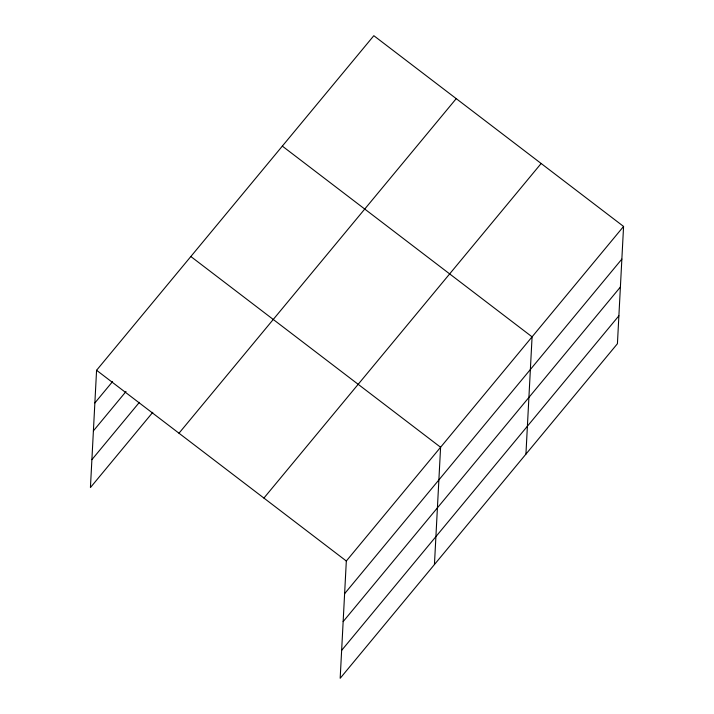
<?xml version="1.0" encoding="UTF-8"?>
<svg xmlns="http://www.w3.org/2000/svg" width="714" height="714" viewBox="0 0 714 714"><rect width="100%" height="100%" fill="white"/><g stroke="black" fill="none" stroke-linecap="round" stroke-linejoin="round"><path stroke-width="1.07" d="M623.572 226.436L346.326 561.008L340.176 678.3L617.423 343.72L623.572 226.436L373.824 35.7L96.577 370.28L90.428 487.564L152.796 412.299M434.442 564.542L440.592 447.25L190.843 256.522M525.932 454.131L532.082 336.847L282.333 146.111M94.864 402.946L112.58 381.571M93.4 430.872L126.003 391.531M91.892 459.646L139.382 402.339M178.991 433.219L456.237 98.639M263.912 498.069L541.15 163.488M344.612 593.682L621.858 259.102M343.148 621.608L620.395 287.028M341.64 650.374L618.886 315.802M96.577 370.28L346.326 561.008"/></g></svg>
